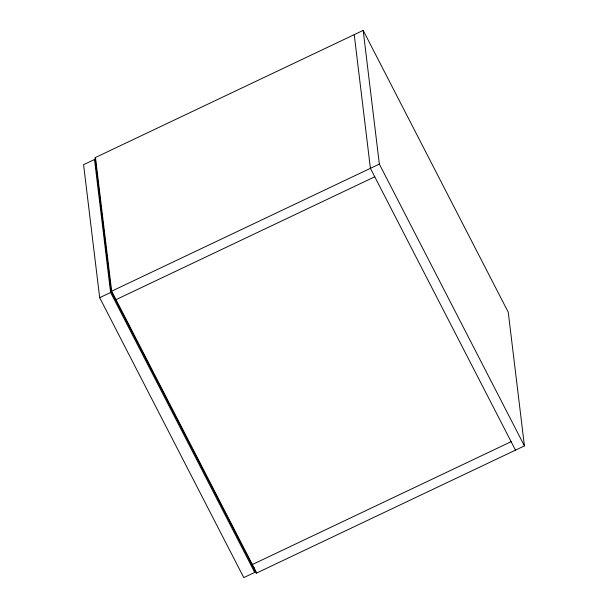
<?xml version="1.0" encoding="UTF-8"?>
<svg xmlns="http://www.w3.org/2000/svg" width="608" height="608" viewBox="0 0 608 608"><rect width="100%" height="100%" fill="white"/><g stroke="black" fill="none" stroke-linecap="round" stroke-linejoin="round"><path stroke-width="0.91" d="M363.174 30.4L94.977 157.73L111.15 291.422L256.226 573.222L524.423 445.892L508.242 312.2L363.174 30.4L379.346 164.092L524.423 445.892M95.806 162.017L94.506 159.486L83.577 164.677L99.674 297.684L243.778 577.6L254.706 572.409L254.136 567.728M111.15 291.422L379.346 164.092M99.674 297.684L110.603 292.494L94.506 159.486M115.505 299.881L374.764 176.791M511.13 441.682L251.872 564.771L251.644 562.886M515.478 450.133L370.409 168.34L354.228 34.641M256.72 572.987L111.652 291.186L95.471 157.495M110.603 292.494L254.706 572.409"/></g></svg>
